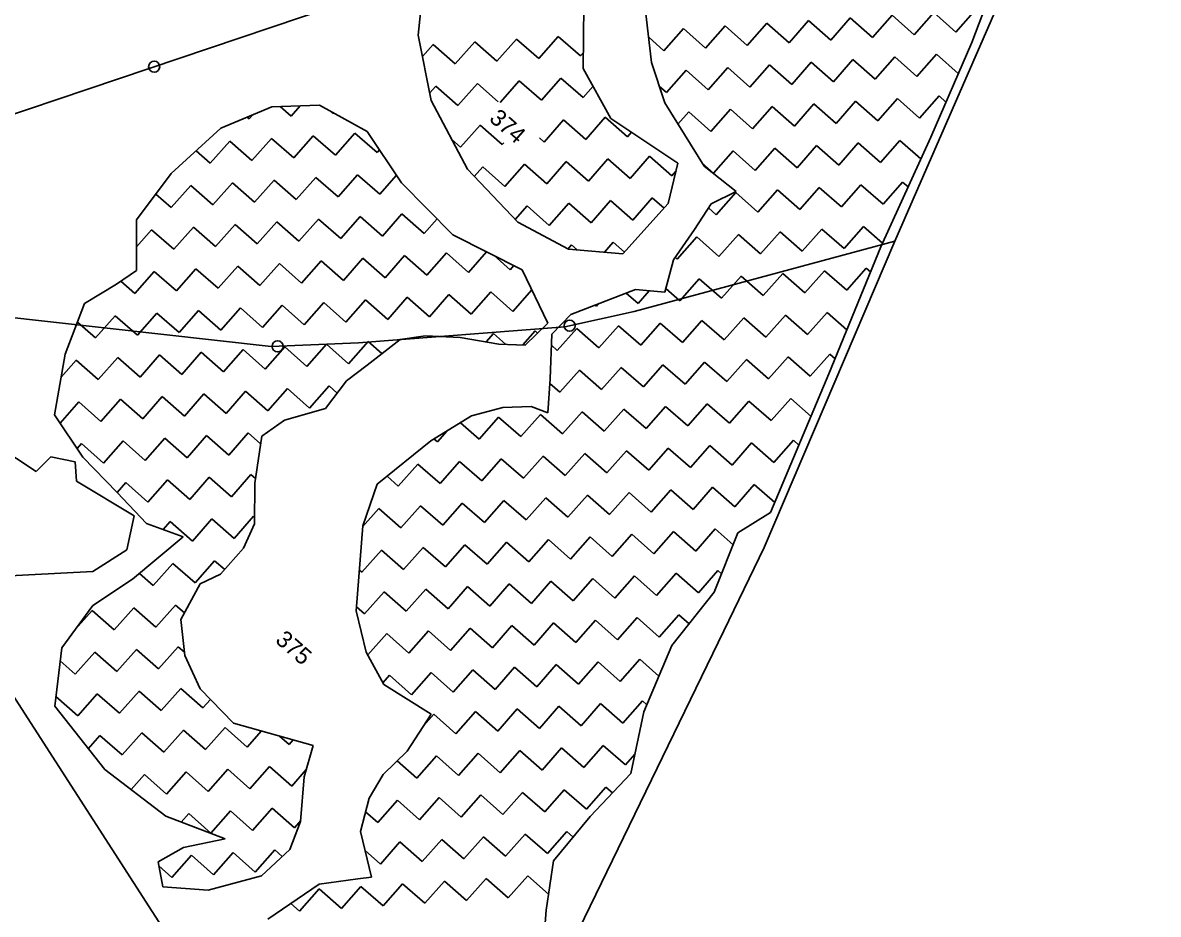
# Model space of a CAD drawing. Header units: metres. Extents: x 316400 to 324250, y 1868140 to 1873603.
# Drawn here: x 322199 to 322852, y 1868523 to 1869037 of the extents above; entities that cross this region are included whole.
import ezdxf

# ---------------------------------------------------------------- set-up
doc = ezdxf.new("R2010")
doc.units = ezdxf.units.M
for name, color, linetype in [('POLY_HATCH', 12, 'Continuous'), ('POLY_PARCEL', 6, 'Continuous'), ('TEXT_PARCEL', 7, 'Continuous'), ('V_BOUND_LINE', 7, 'Continuous')]:
    doc.layers.add(name, color=color, linetype=linetype)
doc.styles.add('TEXT_MAP', font='')
doc.styles.get('TEXT_MAP').set_extended_font_data('Kruti Dev 050')

msp = doc.modelspace()

# ---------------------------------------------------------------- linework, layer by layer
for centre in [(322274.23, 1869011.36), (322513.54, 1868862.12), (322345.28, 1868850.22)]:
    msp.add_circle(centre, 3.19)
at = {"layer": 'POLY_HATCH'}
for p, q in [((322762.68, 1869071.16), (322745.01, 1869025.39)), ((322426.21, 1869029.61), (322430.37, 1869069.19)), ((322433.71, 1868991.84), (322426.21, 1869029.61)), ((322745.01, 1869025.39), (322721.5, 1868970.68)), ((322312.51, 1868975.91), (322341.94, 1868988.19)), ((322341.94, 1868988.19), (322369.43, 1868989.13)), ((322369.43, 1868989.13), (322396.87, 1868974.01)), ((322454.7, 1868952.25), (322433.71, 1868991.84)), ((322283.96, 1868949.77), (322312.51, 1868975.91)), ((322396.87, 1868974.01), (322416.68, 1868944.5)), ((322721.5, 1868970.68), (322692.64, 1868907.62)), ((322264, 1868923.11), (322283.96, 1868949.77)), ((322483.66, 1868921.72), (322454.7, 1868952.25)), ((322416.68, 1868944.5), (322446.15, 1868914.54)), ((322263.99, 1868893.95), (322264, 1868923.11)), ((322512.74, 1868906.17), (322483.66, 1868921.72)), ((322446.15, 1868914.54), (322486.22, 1868894.33)), ((322692.64, 1868907.62), (322662.83, 1868834.34)), ((322544.2, 1868903.61), (322512.74, 1868906.17)), ((322252.47, 1868886.01), (322263.99, 1868893.95)), ((322234.18, 1868874.96), (322252.47, 1868886.01)), ((322222.95, 1868845.63), (322234.18, 1868874.96)), ((322216.9, 1868810.75), (322222.95, 1868845.63)), ((322662.83, 1868834.34), (322629.16, 1868754.39)), ((322233.16, 1868786.37), (322216.9, 1868810.75)), ((322252.92, 1868765.96), (322233.16, 1868786.37)), ((322269.85, 1868748.04), (322252.92, 1868765.96)), ((322629.16, 1868754.39), (322610.38, 1868742.78)), ((322290.92, 1868740.54), (322269.85, 1868748.04)), ((322261.74, 1868715.97), (322290.92, 1868740.54)), ((322610.38, 1868742.78), (322596.8, 1868708.49)), ((322238.9, 1868700.89), (322261.74, 1868715.97)), ((322596.8, 1868708.49), (322572.28, 1868677.79)), ((322220.94, 1868676.49), (322238.9, 1868700.89)), ((322216.94, 1868642.81), (322220.94, 1868676.49)), ((322572.28, 1868677.79), (322556.27, 1868639.61)), ((322245.75, 1868606.38), (322216.94, 1868642.81)), ((322556.27, 1868639.61), (322548.65, 1868604.1)), ((322280.9, 1868579.45), (322245.75, 1868606.38)), ((322548.65, 1868604.1), (322525.36, 1868579.36)), ((322315.17, 1868566.37), (322280.9, 1868579.45)), ((322525.36, 1868579.36), (322504.27, 1868553.69)), ((322276.43, 1868553.23), (322291.15, 1868561.38)), ((322291.15, 1868561.38), (322315.17, 1868566.37)), ((322279.23, 1868538.7), (322276.43, 1868553.23)), ((322504.27, 1868553.69), (322499.93, 1868525.34)), ((322305.29, 1868536.86), (322279.23, 1868538.7)), ((322499.93, 1868525.34), (322497.79, 1868496.05))]:
    msp.add_line(p, q, dxfattribs=at)
at = {"layer": 'POLY_HATCH', "ltscale": 10}
for p, q in [((322521.66, 1869046.43), (322521.32, 1869010.34)), ((322560.7, 1869013.71), (322556.82, 1869046.89)), ((322568.35, 1868990.44), (322560.7, 1869013.71)), ((322521.32, 1869010.34), (322537.25, 1868981.43)), ((322590.9, 1868954.03), (322568.35, 1868990.44)), ((322537.25, 1868981.43), (322575.84, 1868955.72)), ((322575.84, 1868955.72), (322570.28, 1868932.5)), ((322609.44, 1868939.37), (322590.9, 1868954.03)), ((322594.93, 1868932.29), (322609.44, 1868939.37)), ((322570.28, 1868932.5), (322544.2, 1868903.61)), ((322585.31, 1868917.61), (322594.93, 1868932.29)), ((322573.23, 1868900.13), (322585.31, 1868917.61)), ((322500.83, 1868863.48), (322486.22, 1868894.33)), ((322568.27, 1868881.34), (322573.23, 1868900.13)), ((322514.13, 1868868.51), (322551.44, 1868882.91)), ((322551.44, 1868882.91), (322568.27, 1868881.34)), ((322503.16, 1868857.15), (322514.13, 1868868.51)), ((322487.85, 1868850.95), (322500.83, 1868863.48)), ((322430.42, 1868856.22), (322415.88, 1868854.25)), ((322450.38, 1868855.39), (322430.42, 1868856.22)), ((322472.62, 1868851.56), (322450.38, 1868855.39)), ((322502.28, 1868831.41), (322503.16, 1868857.15)), ((322415.88, 1868854.25), (322396.93, 1868839.44)), ((322487.85, 1868850.95), (322472.62, 1868851.56)), ((322396.93, 1868839.44), (322384.94, 1868830.3)), ((322384.94, 1868830.3), (322372.86, 1868814.35)), ((322500.9, 1868811.94), (322502.28, 1868831.41)), ((322372.86, 1868814.35), (322349.2, 1868807.62)), ((322433.6, 1868795.82), (322457.02, 1868810.21)), ((322457.02, 1868810.21), (322475.04, 1868815.02)), ((322475.04, 1868815.02), (322491.25, 1868815.52)), ((322491.25, 1868815.52), (322500.9, 1868811.94)), ((322349.2, 1868807.62), (322336.17, 1868798.41)), ((322336.17, 1868798.41), (322332.13, 1868771.45)), ((322402.72, 1868770.82), (322433.6, 1868795.82)), ((322332.13, 1868771.45), (322332.06, 1868747.87)), ((322394.31, 1868746.72), (322402.72, 1868770.82)), ((322332.06, 1868747.87), (322325.63, 1868733.85)), ((322390.62, 1868697.78), (322394.31, 1868746.72)), ((322325.63, 1868733.85), (322312.44, 1868718.88)), ((322312.44, 1868718.88), (322300.74, 1868713.42)), ((322300.74, 1868713.42), (322289.49, 1868692.81)), ((322289.49, 1868692.81), (322291.86, 1868672.01)), ((322396.33, 1868674.05), (322390.62, 1868697.78)), ((322291.86, 1868672.01), (322300.79, 1868652.82)), ((322406.43, 1868655.31), (322396.33, 1868674.05)), ((322300.79, 1868652.82), (322319.86, 1868633.08)), ((322433.71, 1868638.18), (322406.43, 1868655.31)), ((322319.86, 1868633.08), (322365.72, 1868620.27)), ((322419.88, 1868616.88), (322433.71, 1868638.18)), ((322365.72, 1868620.27), (322360.59, 1868602.14)), ((322406.07, 1868603.44), (322419.88, 1868616.88)), ((322360.59, 1868602.14), (322358.57, 1868576.35)), ((322398.03, 1868589.84), (322406.07, 1868603.44)), ((322392.97, 1868570.67), (322398.03, 1868589.84)), ((322358.57, 1868576.35), (322352.26, 1868560.24)), ((322399.37, 1868544.36), (322392.97, 1868570.67)), ((322352.26, 1868560.24), (322335.95, 1868545.06)), ((322335.95, 1868545.06), (322305.29, 1868536.86)), ((322369.24, 1868540.36), (322391.57, 1868543.34)), ((322391.57, 1868543.34), (322399.37, 1868544.36)), ((322339.63, 1868520.16), (322369.24, 1868540.36))]:
    msp.add_line(p, q, dxfattribs=at)
at = {"layer": 'POLY_HATCH', "linetype": 'Continuous', "ltscale": 10}
for p, q in [((322663.87, 1869026.7), (322675.12, 1869039.48)), ((322675.12, 1869039.48), (322687.9, 1869028.23)), ((322687.9, 1869028.23), (322699.15, 1869041)), ((322699.15, 1869041), (322711.93, 1869029.75)), ((322711.93, 1869029.75), (322723.18, 1869042.53)), ((322723.18, 1869042.53), (322735.95, 1869031.28)), ((322735.95, 1869031.28), (322747.2, 1869044.06)), ((322567.75, 1869020.59), (322579, 1869033.37)), ((322579, 1869033.37), (322591.78, 1869022.12)), ((322591.78, 1869022.12), (322603.03, 1869034.9)), ((322603.03, 1869034.9), (322615.81, 1869023.65)), ((322615.81, 1869023.65), (322627.06, 1869036.42)), ((322627.06, 1869036.42), (322639.84, 1869025.17)), ((322639.84, 1869025.17), (322651.09, 1869037.95)), ((322651.09, 1869037.95), (322663.87, 1869026.7)), ((322447.61, 1869012.96), (322458.86, 1869025.74)), ((322458.86, 1869025.74), (322471.64, 1869014.49)), ((322471.64, 1869014.49), (322482.89, 1869027.26)), ((322482.89, 1869027.26), (322495.67, 1869016.01)), ((322495.67, 1869016.01), (322506.92, 1869028.79)), ((322506.92, 1869028.79), (322519.7, 1869017.54)), ((322559, 1869028.3), (322567.75, 1869020.59)), ((322428.67, 1869017.22), (322434.83, 1869024.21)), ((322434.83, 1869024.21), (322447.61, 1869012.96)), ((322519.7, 1869017.54), (322521.41, 1869019.49)), ((322713.45, 1869005.72), (322724.7, 1869018.5)), ((322724.7, 1869018.5), (322737.29, 1869007.42)), ((322617.34, 1868999.62), (322628.59, 1869012.39)), ((322628.59, 1869012.39), (322641.37, 1869001.14)), ((322641.37, 1869001.14), (322652.62, 1869013.92)), ((322652.62, 1869013.92), (322665.39, 1869002.67)), ((322665.39, 1869002.67), (322676.65, 1869015.45)), ((322676.65, 1869015.45), (322689.42, 1869004.2)), ((322689.42, 1869004.2), (322700.67, 1869016.97)), ((322700.67, 1869016.97), (322713.45, 1869005.72)), ((322569.28, 1868996.56), (322580.53, 1869009.34)), ((322580.53, 1869009.34), (322593.31, 1868998.09)), ((322593.31, 1868998.09), (322604.56, 1869010.87)), ((322604.56, 1869010.87), (322617.34, 1868999.62)), ((322432.85, 1868996.19), (322436.36, 1869000.18)), ((322436.36, 1869000.18), (322449.14, 1868988.93)), ((322449.14, 1868988.93), (322460.39, 1869001.71)), ((322460.39, 1869001.71), (322472.35, 1868991.17)), ((322473.43, 1868990.76), (322484.42, 1869003.24)), ((322484.42, 1869003.24), (322497.19, 1868991.99)), ((322497.19, 1868991.99), (322508.45, 1869004.76)), ((322508.45, 1869004.76), (322521.22, 1868993.51)), ((322521.22, 1868993.51), (322526.99, 1869000.06)), ((322565.13, 1869000.22), (322569.28, 1868996.56)), ((322690.95, 1868980.17), (322702.2, 1868992.95)), ((322702.2, 1868992.95), (322714.98, 1868981.69)), ((322714.98, 1868981.69), (322726.23, 1868994.47)), ((322726.23, 1868994.47), (322730.22, 1868990.96)), ((322346.74, 1868988.36), (322353.02, 1868982.83)), ((322353.02, 1868982.83), (322358.24, 1868988.75)), ((322375.31, 1868985.89), (322377.05, 1868984.35)), ((322594.84, 1868974.06), (322606.09, 1868986.84)), ((322606.09, 1868986.84), (322618.86, 1868975.59)), ((322618.86, 1868975.59), (322630.11, 1868988.37)), ((322630.11, 1868988.37), (322642.89, 1868977.12)), ((322642.89, 1868977.12), (322654.14, 1868989.89)), ((322654.14, 1868989.89), (322666.92, 1868978.64)), ((322666.92, 1868978.64), (322678.17, 1868991.42)), ((322678.17, 1868991.42), (322690.95, 1868980.17)), ((322327.85, 1868982.31), (322328.99, 1868981.3)), ((322328.99, 1868981.3), (322331.07, 1868983.66)), ((322377.05, 1868984.35), (322377.39, 1868984.74)), ((322498.72, 1868967.96), (322509.97, 1868980.73)), ((322509.97, 1868980.73), (322522.75, 1868969.48)), ((322522.75, 1868969.48), (322534, 1868982.26)), ((322534, 1868982.26), (322546.78, 1868971.01)), ((322575.87, 1868978.29), (322582.06, 1868985.31)), ((322582.06, 1868985.31), (322594.84, 1868974.06)), ((322378.58, 1868960.32), (322389.83, 1868973.1)), ((322389.83, 1868973.1), (322402.61, 1868961.85)), ((322450.66, 1868964.9), (322461.91, 1868977.68)), ((322461.91, 1868977.68), (322474.69, 1868966.43)), ((322546.78, 1868971.01), (322549.04, 1868973.58)), ((322306.49, 1868955.75), (322317.74, 1868968.52)), ((322317.74, 1868968.52), (322330.52, 1868957.27)), ((322330.52, 1868957.27), (322341.77, 1868970.05)), ((322341.77, 1868970.05), (322354.55, 1868958.8)), ((322354.55, 1868958.8), (322365.8, 1868971.58)), ((322365.8, 1868971.58), (322378.58, 1868960.32)), ((322445.65, 1868969.32), (322450.66, 1868964.9)), ((322474.69, 1868966.43), (322475.62, 1868967.48)), ((322496.03, 1868970.33), (322498.72, 1868967.96)), ((322668.45, 1868954.61), (322679.7, 1868967.39)), ((322679.7, 1868967.39), (322692.48, 1868956.14)), ((322692.48, 1868956.14), (322703.73, 1868968.92)), ((322703.73, 1868968.92), (322715.82, 1868958.27)), ((322298.33, 1868962.93), (322306.49, 1868955.75)), ((322402.61, 1868961.85), (322403.99, 1868963.42)), ((322548.3, 1868946.98), (322559.56, 1868959.76)), ((322559.56, 1868959.76), (322572.33, 1868948.51)), ((322596.36, 1868950.03), (322607.61, 1868962.81)), ((322607.61, 1868962.81), (322620.39, 1868951.56)), ((322620.39, 1868951.56), (322631.64, 1868964.34)), ((322631.64, 1868964.34), (322644.42, 1868953.09)), ((322644.42, 1868953.09), (322655.67, 1868965.86)), ((322655.67, 1868965.86), (322668.45, 1868954.61)), ((322458.59, 1868948.15), (322463.44, 1868953.65)), ((322463.44, 1868953.65), (322476.22, 1868942.4)), ((322476.22, 1868942.4), (322487.47, 1868955.18)), ((322487.47, 1868955.18), (322500.25, 1868943.93)), ((322500.25, 1868943.93), (322511.5, 1868956.71)), ((322511.5, 1868956.71), (322524.28, 1868945.45)), ((322524.28, 1868945.45), (322535.53, 1868958.23)), ((322535.53, 1868958.23), (322548.3, 1868946.98)), ((322589.81, 1868955.81), (322596.36, 1868950.03)), ((322356.08, 1868934.77), (322367.33, 1868947.55)), ((322367.33, 1868947.55), (322380.1, 1868936.3)), ((322380.1, 1868936.3), (322391.36, 1868949.07)), ((322391.36, 1868949.07), (322404.13, 1868937.82)), ((322404.13, 1868937.82), (322413.8, 1868948.8)), ((322572.33, 1868948.51), (322574.78, 1868951.28)), ((322283.99, 1868930.19), (322295.24, 1868942.97)), ((322295.24, 1868942.97), (322308.02, 1868931.72)), ((322308.02, 1868931.72), (322319.27, 1868944.49)), ((322319.27, 1868944.49), (322332.05, 1868933.24)), ((322332.05, 1868933.24), (322343.3, 1868946.02)), ((322343.3, 1868946.02), (322356.08, 1868934.77)), ((322621.92, 1868927.53), (322633.17, 1868940.31)), ((322633.17, 1868940.31), (322645.95, 1868929.06)), ((322645.95, 1868929.06), (322657.2, 1868941.84)), ((322657.2, 1868941.84), (322669.97, 1868930.58)), ((322669.97, 1868930.58), (322681.22, 1868943.36)), ((322681.22, 1868943.36), (322694, 1868932.11)), ((322694, 1868932.11), (322705.25, 1868944.89)), ((322705.25, 1868944.89), (322708.42, 1868942.1)), ((322275.14, 1868937.99), (322283.99, 1868930.19)), ((322525.8, 1868921.43), (322537.05, 1868934.2)), ((322537.05, 1868934.2), (322549.83, 1868922.95)), ((322549.83, 1868922.95), (322561.08, 1868935.73)), ((322561.08, 1868935.73), (322567.84, 1868929.78)), ((322597.89, 1868926.01), (322609.14, 1868938.78)), ((322609.14, 1868938.78), (322621.92, 1868927.53)), ((322482.12, 1868923.34), (322489, 1868931.15)), ((322489, 1868931.15), (322501.77, 1868919.9)), ((322501.77, 1868919.9), (322513.02, 1868932.68)), ((322513.02, 1868932.68), (322525.8, 1868921.43)), ((322593.4, 1868929.96), (322597.89, 1868926.01)), ((322309.55, 1868907.69), (322320.8, 1868920.47)), ((322320.8, 1868920.47), (322333.57, 1868909.21)), ((322333.57, 1868909.21), (322344.82, 1868921.99)), ((322344.82, 1868921.99), (322357.6, 1868910.74)), ((322357.6, 1868910.74), (322368.85, 1868923.52)), ((322368.85, 1868923.52), (322381.63, 1868912.27)), ((322381.63, 1868912.27), (322392.88, 1868925.04)), ((322392.88, 1868925.04), (322405.66, 1868913.79)), ((322405.66, 1868913.79), (322416.91, 1868926.57)), ((322416.91, 1868926.57), (322429.69, 1868915.32)), ((322429.69, 1868915.32), (322437.1, 1868923.74)), ((322264, 1868907.48), (322272.74, 1868917.41)), ((322272.74, 1868917.41), (322285.52, 1868906.16)), ((322285.52, 1868906.16), (322296.77, 1868918.94)), ((322296.77, 1868918.94), (322309.55, 1868907.69)), ((322599.41, 1868901.98), (322610.67, 1868914.75)), ((322610.67, 1868914.75), (322623.44, 1868903.5)), ((322623.44, 1868903.5), (322634.69, 1868916.28)), ((322634.69, 1868916.28), (322647.47, 1868905.03)), ((322647.47, 1868905.03), (322658.72, 1868917.81)), ((322658.72, 1868917.81), (322671.5, 1868906.56)), ((322671.5, 1868906.56), (322682.75, 1868919.33)), ((322682.75, 1868919.33), (322693.62, 1868909.76)), ((322512.49, 1868906.3), (322514.55, 1868908.65)), ((322514.55, 1868908.65), (322517.84, 1868905.75)), ((322533.56, 1868904.47), (322538.58, 1868910.17)), ((322538.58, 1868910.17), (322545.01, 1868904.51)), ((322575.39, 1868900.45), (322586.64, 1868913.23)), ((322586.64, 1868913.23), (322599.41, 1868901.98)), ((322383.16, 1868888.24), (322394.41, 1868901.02)), ((322394.41, 1868901.02), (322407.19, 1868889.77)), ((322407.19, 1868889.77), (322418.44, 1868902.54)), ((322418.44, 1868902.54), (322431.21, 1868891.29)), ((322431.21, 1868891.29), (322442.47, 1868904.07)), ((322442.47, 1868904.07), (322455.24, 1868892.82)), ((322455.24, 1868892.82), (322465.69, 1868904.68)), ((322470, 1868902.51), (322479.27, 1868894.34)), ((322574.18, 1868901.51), (322575.39, 1868900.45)), ((322287.04, 1868882.13), (322298.29, 1868894.91)), ((322298.29, 1868894.91), (322311.07, 1868883.66)), ((322311.07, 1868883.66), (322322.32, 1868896.44)), ((322322.32, 1868896.44), (322335.1, 1868885.19)), ((322335.1, 1868885.19), (322346.35, 1868897.96)), ((322346.35, 1868897.96), (322359.13, 1868886.71)), ((322359.13, 1868886.71), (322370.38, 1868899.49)), ((322370.38, 1868899.49), (322383.16, 1868888.24)), ((322479.27, 1868894.34), (322481.4, 1868896.76)), ((322673.03, 1868882.53), (322684.28, 1868895.31)), ((322684.28, 1868895.31), (322686.75, 1868893.13)), ((322254.94, 1868887.71), (322263.01, 1868880.61)), ((322263.01, 1868880.61), (322274.27, 1868893.38)), ((322274.27, 1868893.38), (322287.04, 1868882.13)), ((322576.91, 1868876.42), (322588.16, 1868889.2)), ((322588.16, 1868889.2), (322600.94, 1868877.95)), ((322600.94, 1868877.95), (322612.19, 1868890.73)), ((322612.19, 1868890.73), (322624.97, 1868879.47)), ((322624.97, 1868879.47), (322636.22, 1868892.25)), ((322636.22, 1868892.25), (322649, 1868881)), ((322649, 1868881), (322660.25, 1868893.78)), ((322660.25, 1868893.78), (322673.03, 1868882.53)), ((322456.77, 1868868.79), (322468.02, 1868881.57)), ((322468.02, 1868881.57), (322480.8, 1868870.32)), ((322480.8, 1868870.32), (322491.72, 1868882.72)), ((322552.88, 1868874.9), (322559.3, 1868882.18)), ((322568.85, 1868883.52), (322576.91, 1868876.42)), ((322360.66, 1868862.68), (322371.91, 1868875.46)), ((322371.91, 1868875.46), (322384.68, 1868864.21)), ((322384.68, 1868864.21), (322395.93, 1868876.99)), ((322395.93, 1868876.99), (322408.71, 1868865.74)), ((322408.71, 1868865.74), (322419.96, 1868878.51)), ((322419.96, 1868878.51), (322432.74, 1868867.26)), ((322432.74, 1868867.26), (322443.99, 1868880.04)), ((322443.99, 1868880.04), (322456.77, 1868868.79)), ((322528.86, 1868873.37), (322529.95, 1868874.62)), ((322546.11, 1868880.86), (322552.88, 1868874.9)), ((322264.54, 1868856.58), (322275.79, 1868869.36)), ((322275.79, 1868869.36), (322288.57, 1868858.1)), ((322288.57, 1868858.1), (322299.82, 1868870.88)), ((322299.82, 1868870.88), (322312.6, 1868859.63)), ((322312.6, 1868859.63), (322323.85, 1868872.41)), ((322323.85, 1868872.41), (322336.63, 1868861.16)), ((322336.63, 1868861.16), (322347.88, 1868873.93)), ((322347.88, 1868873.93), (322360.66, 1868862.68)), ((322528.2, 1868873.94), (322528.86, 1868873.37)), ((322626.5, 1868855.45), (322637.75, 1868868.22)), ((322637.75, 1868868.22), (322650.52, 1868856.97)), ((322650.52, 1868856.97), (322661.78, 1868869.75)), ((322661.78, 1868869.75), (322673.16, 1868859.73)), ((322230.08, 1868864.24), (322240.51, 1868855.05)), ((322240.51, 1868855.05), (322251.76, 1868867.83)), ((322251.76, 1868867.83), (322264.54, 1868856.58)), ((322530.38, 1868849.34), (322541.63, 1868862.12)), ((322541.63, 1868862.12), (322554.41, 1868850.87)), ((322554.41, 1868850.87), (322565.66, 1868863.64)), ((322565.66, 1868863.64), (322578.44, 1868852.39)), ((322578.44, 1868852.39), (322589.69, 1868865.17)), ((322589.69, 1868865.17), (322602.47, 1868853.92)), ((322602.47, 1868853.92), (322613.72, 1868866.7)), ((322613.72, 1868866.7), (322626.5, 1868855.45)), ((322445.16, 1868855.6), (322445.52, 1868856.01)), ((322445.52, 1868856.01), (322446.02, 1868855.57)), ((322465.38, 1868852.8), (322469.55, 1868857.54)), ((322469.55, 1868857.54), (322476.52, 1868851.4)), ((322486.48, 1868851), (322493.58, 1868859.06)), ((322493.58, 1868859.06), (322494.98, 1868857.83)), ((322506.35, 1868847.81), (322517.6, 1868860.59)), ((322517.6, 1868860.59), (322530.38, 1868849.34)), ((322314.12, 1868835.6), (322325.38, 1868848.38)), ((322325.38, 1868848.38), (322338.15, 1868837.13)), ((322338.15, 1868837.13), (322349.4, 1868849.91)), ((322349.4, 1868849.91), (322362.18, 1868838.66)), ((322362.18, 1868838.66), (322373.43, 1868851.43)), ((322373.43, 1868851.43), (322386.21, 1868840.18)), ((322386.21, 1868840.18), (322397.46, 1868852.96)), ((322397.46, 1868852.96), (322405.34, 1868846.02)), ((322502.94, 1868850.81), (322506.35, 1868847.81)), ((322220.68, 1868832.53), (322229.26, 1868842.27)), ((322229.26, 1868842.27), (322242.04, 1868831.02)), ((322242.04, 1868831.02), (322253.29, 1868843.8)), ((322253.29, 1868843.8), (322266.07, 1868832.55)), ((322266.07, 1868832.55), (322277.32, 1868845.33)), ((322277.32, 1868845.33), (322290.1, 1868834.08)), ((322290.1, 1868834.08), (322301.35, 1868846.85)), ((322301.35, 1868846.85), (322314.12, 1868835.6)), ((322603.99, 1868829.89), (322615.25, 1868842.67)), ((322615.25, 1868842.67), (322628.02, 1868831.42)), ((322628.02, 1868831.42), (322639.27, 1868844.19)), ((322639.27, 1868844.19), (322652.05, 1868832.94)), ((322652.05, 1868832.94), (322663.3, 1868845.72)), ((322663.3, 1868845.72), (322666.36, 1868843.03)), ((322507.88, 1868823.79), (322519.13, 1868836.56)), ((322519.13, 1868836.56), (322531.91, 1868825.31)), ((322531.91, 1868825.31), (322543.16, 1868838.09)), ((322543.16, 1868838.09), (322555.94, 1868826.84)), ((322555.94, 1868826.84), (322567.19, 1868839.62)), ((322567.19, 1868839.62), (322579.97, 1868828.36)), ((322579.97, 1868828.36), (322591.22, 1868841.14)), ((322591.22, 1868841.14), (322603.99, 1868829.89)), ((322502.1, 1868828.87), (322507.88, 1868823.79)), ((322291.62, 1868810.05), (322302.87, 1868822.82)), ((322302.87, 1868822.82), (322315.65, 1868811.57)), ((322315.65, 1868811.57), (322326.9, 1868824.35)), ((322326.9, 1868824.35), (322339.68, 1868813.1)), ((322339.68, 1868813.1), (322350.93, 1868825.88)), ((322350.93, 1868825.88), (322363.71, 1868814.63)), ((322363.71, 1868814.63), (322374.96, 1868827.4)), ((322374.96, 1868827.4), (322379.63, 1868823.29)), ((322220.04, 1868806.04), (322230.79, 1868818.25)), ((322230.79, 1868818.25), (322243.57, 1868806.99)), ((322243.57, 1868806.99), (322254.82, 1868819.77)), ((322254.82, 1868819.77), (322267.59, 1868808.52)), ((322267.59, 1868808.52), (322278.85, 1868821.3)), ((322278.85, 1868821.3), (322291.62, 1868810.05)), ((322581.49, 1868804.34), (322592.74, 1868817.11)), ((322592.74, 1868817.11), (322605.52, 1868805.86)), ((322605.52, 1868805.86), (322616.77, 1868818.64)), ((322616.77, 1868818.64), (322629.55, 1868807.39)), ((322629.55, 1868807.39), (322640.8, 1868820.17)), ((322640.8, 1868820.17), (322652.52, 1868809.85)), ((322461.35, 1868796.7), (322472.6, 1868809.48)), ((322472.6, 1868809.48), (322485.38, 1868798.23)), ((322485.38, 1868798.23), (322496.63, 1868811.01)), ((322496.63, 1868811.01), (322509.41, 1868799.76)), ((322509.41, 1868799.76), (322520.66, 1868812.53)), ((322520.66, 1868812.53), (322533.43, 1868801.28)), ((322533.43, 1868801.28), (322544.69, 1868814.06)), ((322544.69, 1868814.06), (322557.46, 1868802.81)), ((322557.46, 1868802.81), (322568.71, 1868815.59)), ((322568.71, 1868815.59), (322581.49, 1868804.34)), ((322450.53, 1868806.23), (322461.35, 1868796.7)), ((322269.12, 1868784.49), (322280.37, 1868797.27)), ((322280.37, 1868797.27), (322293.15, 1868786.02)), ((322293.15, 1868786.02), (322304.4, 1868798.8)), ((322304.4, 1868798.8), (322317.18, 1868787.55)), ((322317.18, 1868787.55), (322328.43, 1868800.32)), ((322328.43, 1868800.32), (322335.52, 1868794.08)), ((322435.36, 1868796.9), (322437.32, 1868795.18)), ((322437.32, 1868795.18), (322442.94, 1868801.56)), ((322631.08, 1868783.36), (322642.33, 1868796.14)), ((322642.33, 1868796.14), (322645.55, 1868793.3)), ((322229.82, 1868791.38), (322232.31, 1868794.22)), ((322232.31, 1868794.22), (322245.09, 1868782.97)), ((322245.09, 1868782.97), (322256.34, 1868795.74)), ((322256.34, 1868795.74), (322269.12, 1868784.49)), ((322534.96, 1868777.25), (322546.21, 1868790.03)), ((322546.21, 1868790.03), (322558.99, 1868778.78)), ((322558.99, 1868778.78), (322570.24, 1868791.56)), ((322570.24, 1868791.56), (322583.02, 1868780.31)), ((322583.02, 1868780.31), (322594.27, 1868793.08)), ((322594.27, 1868793.08), (322607.05, 1868781.83)), ((322607.05, 1868781.83), (322618.3, 1868794.61)), ((322618.3, 1868794.61), (322631.08, 1868783.36)), ((322438.85, 1868771.15), (322450.1, 1868783.93)), ((322450.1, 1868783.93), (322462.88, 1868772.68)), ((322462.88, 1868772.68), (322474.13, 1868785.45)), ((322474.13, 1868785.45), (322486.9, 1868774.2)), ((322486.9, 1868774.2), (322498.16, 1868786.98)), ((322498.16, 1868786.98), (322510.93, 1868775.73)), ((322510.93, 1868775.73), (322522.18, 1868788.51)), ((322522.18, 1868788.51), (322534.96, 1868777.25)), ((322414.82, 1868769.62), (322426.07, 1868782.4)), ((322426.07, 1868782.4), (322438.85, 1868771.15)), ((322252.86, 1868766.03), (322257.87, 1868771.71)), ((322257.87, 1868771.71), (322270.65, 1868760.46)), ((322270.65, 1868760.46), (322281.9, 1868773.24)), ((322281.9, 1868773.24), (322294.68, 1868761.99)), ((322294.68, 1868761.99), (322305.93, 1868774.77)), ((322305.93, 1868774.77), (322318.7, 1868763.52)), ((322318.7, 1868763.52), (322329.96, 1868776.29)), ((322329.96, 1868776.29), (322332.52, 1868774.04)), ((322408.31, 1868775.35), (322414.82, 1868769.62)), ((322608.57, 1868757.81), (322619.82, 1868770.58)), ((322619.82, 1868770.58), (322631.61, 1868760.2)), ((322512.46, 1868751.7), (322523.71, 1868764.48)), ((322523.71, 1868764.48), (322536.49, 1868753.23)), ((322536.49, 1868753.23), (322547.74, 1868766)), ((322547.74, 1868766), (322560.52, 1868754.75)), ((322560.52, 1868754.75), (322571.77, 1868767.53)), ((322571.77, 1868767.53), (322584.54, 1868756.28)), ((322584.54, 1868756.28), (322595.8, 1868769.06)), ((322595.8, 1868769.06), (322608.57, 1868757.81)), ((322394.27, 1868746.29), (322403.57, 1868756.84)), ((322403.57, 1868756.84), (322416.34, 1868745.59)), ((322416.34, 1868745.59), (322427.6, 1868758.37)), ((322427.6, 1868758.37), (322440.37, 1868747.12)), ((322440.37, 1868747.12), (322451.62, 1868759.9)), ((322451.62, 1868759.9), (322464.4, 1868748.65)), ((322464.4, 1868748.65), (322475.65, 1868761.42)), ((322475.65, 1868761.42), (322488.43, 1868750.17)), ((322488.43, 1868750.17), (322499.68, 1868762.95)), ((322499.68, 1868762.95), (322512.46, 1868751.7)), ((322296.2, 1868737.96), (322307.45, 1868750.74)), ((322307.45, 1868750.74), (322320.23, 1868739.49)), ((322320.23, 1868739.49), (322331.48, 1868752.27)), ((322331.48, 1868752.27), (322332.08, 1868751.74)), ((322279.4, 1868744.64), (322283.42, 1868749.21)), ((322283.42, 1868749.21), (322296.2, 1868737.96)), ((322586.07, 1868732.25), (322597.32, 1868745.03)), ((322597.32, 1868745.03), (322607.66, 1868735.92)), ((322465.93, 1868724.62), (322477.18, 1868737.4)), ((322477.18, 1868737.4), (322489.96, 1868726.14)), ((322489.96, 1868726.14), (322501.21, 1868738.92)), ((322501.21, 1868738.92), (322513.99, 1868727.67)), ((322513.99, 1868727.67), (322525.24, 1868740.45)), ((322525.24, 1868740.45), (322538.01, 1868729.2)), ((322538.01, 1868729.2), (322549.27, 1868741.97)), ((322549.27, 1868741.97), (322562.04, 1868730.72)), ((322562.04, 1868730.72), (322573.29, 1868743.5)), ((322573.29, 1868743.5), (322586.07, 1868732.25)), ((322393.84, 1868720.04), (322405.09, 1868732.82)), ((322405.09, 1868732.82), (322417.87, 1868721.57)), ((322417.87, 1868721.57), (322429.12, 1868734.34)), ((322429.12, 1868734.34), (322441.9, 1868723.09)), ((322441.9, 1868723.09), (322453.15, 1868735.87)), ((322453.15, 1868735.87), (322465.93, 1868724.62)), ((322273.7, 1868712.41), (322284.95, 1868725.18)), ((322284.95, 1868725.18), (322297.73, 1868713.93)), ((322297.73, 1868713.93), (322308.98, 1868726.71)), ((322308.98, 1868726.71), (322314.82, 1868721.57)), ((322265.78, 1868719.38), (322273.7, 1868712.41)), ((322392.39, 1868721.31), (322393.84, 1868720.04)), ((322539.54, 1868705.17), (322550.79, 1868717.95)), ((322550.79, 1868717.95), (322563.57, 1868706.7)), ((322563.57, 1868706.7), (322574.82, 1868719.47)), ((322574.82, 1868719.47), (322587.6, 1868708.22)), ((322587.6, 1868708.22), (322598.85, 1868721)), ((322598.85, 1868721), (322601, 1868719.1)), ((322443.43, 1868699.06), (322454.68, 1868711.84)), ((322454.68, 1868711.84), (322467.45, 1868700.59)), ((322467.45, 1868700.59), (322478.71, 1868713.37)), ((322478.71, 1868713.37), (322491.48, 1868702.12)), ((322491.48, 1868702.12), (322502.73, 1868714.89)), ((322502.73, 1868714.89), (322515.51, 1868703.64)), ((322515.51, 1868703.64), (322526.76, 1868716.42)), ((322526.76, 1868716.42), (322539.54, 1868705.17)), ((322395.37, 1868696.01), (322406.62, 1868708.79)), ((322406.62, 1868708.79), (322419.4, 1868697.54)), ((322419.4, 1868697.54), (322430.65, 1868710.31)), ((322430.65, 1868710.31), (322443.43, 1868699.06)), ((322228.83, 1868687.22), (322238.42, 1868698.1)), ((322238.42, 1868698.1), (322251.2, 1868686.85)), ((322251.2, 1868686.85), (322262.45, 1868699.63)), ((322262.45, 1868699.63), (322275.23, 1868688.38)), ((322275.23, 1868688.38), (322286.48, 1868701.16)), ((322286.48, 1868701.16), (322291.59, 1868696.65)), ((322390.79, 1868700.04), (322395.37, 1868696.01)), ((322517.04, 1868679.61), (322528.29, 1868692.39)), ((322528.29, 1868692.39), (322541.07, 1868681.14)), ((322541.07, 1868681.14), (322552.32, 1868693.92)), ((322552.32, 1868693.92), (322565.1, 1868682.67)), ((322565.1, 1868682.67), (322576.35, 1868695.44)), ((322576.35, 1868695.44), (322582.24, 1868690.26)), ((322420.92, 1868673.51), (322432.18, 1868686.29)), ((322432.18, 1868686.29), (322444.95, 1868675.03)), ((322444.95, 1868675.03), (322456.2, 1868687.81)), ((322456.2, 1868687.81), (322468.98, 1868676.56)), ((322468.98, 1868676.56), (322480.23, 1868689.34)), ((322480.23, 1868689.34), (322493.01, 1868678.09)), ((322493.01, 1868678.09), (322504.26, 1868690.86)), ((322504.26, 1868690.86), (322517.04, 1868679.61)), ((322397.23, 1868672.37), (322408.15, 1868684.76)), ((322408.15, 1868684.76), (322420.92, 1868673.51)), ((322228.7, 1868661.3), (322239.95, 1868674.07)), ((322239.95, 1868674.07), (322252.72, 1868662.82)), ((322252.72, 1868662.82), (322263.98, 1868675.6)), ((322263.98, 1868675.6), (322276.75, 1868664.35)), ((322276.75, 1868664.35), (322288, 1868677.13)), ((322288, 1868677.13), (322291.65, 1868673.92)), ((322220.04, 1868668.92), (322228.7, 1868661.3)), ((322470.51, 1868652.53), (322481.76, 1868665.31)), ((322481.76, 1868665.31), (322494.54, 1868654.06)), ((322494.54, 1868654.06), (322505.79, 1868666.84)), ((322505.79, 1868666.84), (322518.56, 1868655.59)), ((322518.56, 1868655.59), (322529.82, 1868668.36)), ((322529.82, 1868668.36), (322542.59, 1868657.11)), ((322542.59, 1868657.11), (322553.84, 1868669.89)), ((322553.84, 1868669.89), (322564.89, 1868660.16)), ((322405.85, 1868656.39), (322409.67, 1868660.73)), ((322409.67, 1868660.73), (322422.45, 1868649.48)), ((322422.45, 1868649.48), (322433.7, 1868662.26)), ((322433.7, 1868662.26), (322446.48, 1868651.01)), ((322446.48, 1868651.01), (322457.73, 1868663.78)), ((322457.73, 1868663.78), (322470.51, 1868652.53)), ((322278.28, 1868640.32), (322289.53, 1868653.1)), ((322289.53, 1868653.1), (322302.31, 1868641.85)), ((322217.6, 1868648.38), (322230.22, 1868637.27)), ((322230.22, 1868637.27), (322241.47, 1868650.05)), ((322241.47, 1868650.05), (322254.25, 1868638.79)), ((322254.25, 1868638.79), (322265.5, 1868651.57)), ((322265.5, 1868651.57), (322278.28, 1868640.32)), ((322302.31, 1868641.85), (322306.64, 1868646.77)), ((322544.12, 1868633.08), (322555.37, 1868645.86)), ((322555.37, 1868645.86), (322557.94, 1868643.6)), ((322448.01, 1868626.98), (322459.26, 1868639.75)), ((322459.26, 1868639.75), (322472.03, 1868628.5)), ((322472.03, 1868628.5), (322483.29, 1868641.28)), ((322483.29, 1868641.28), (322496.06, 1868630.03)), ((322496.06, 1868630.03), (322507.31, 1868642.81)), ((322507.31, 1868642.81), (322520.09, 1868631.56)), ((322520.09, 1868631.56), (322531.34, 1868644.33)), ((322531.34, 1868644.33), (322544.12, 1868633.08)), ((322429.55, 1868631.78), (322435.23, 1868638.23)), ((322435.23, 1868638.23), (322448.01, 1868626.98)), ((322236.27, 1868618.37), (322243, 1868626.02)), ((322243, 1868626.02), (322255.78, 1868614.77)), ((322255.78, 1868614.77), (322267.03, 1868627.54)), ((322267.03, 1868627.54), (322279.81, 1868616.29)), ((322279.81, 1868616.29), (322291.06, 1868629.07)), ((322291.06, 1868629.07), (322303.83, 1868617.82)), ((322303.83, 1868617.82), (322315.09, 1868630.6)), ((322315.09, 1868630.6), (322327.86, 1868619.35)), ((322327.86, 1868619.35), (322335.99, 1868628.57)), ((322346.47, 1868625.64), (322351.89, 1868620.87)), ((322351.89, 1868620.87), (322354.19, 1868623.49)), ((322521.62, 1868607.53), (322532.87, 1868620.31)), ((322532.87, 1868620.31), (322545.65, 1868609.05)), ((322425.5, 1868601.42), (322436.75, 1868614.2)), ((322436.75, 1868614.2), (322449.53, 1868602.95)), ((322449.53, 1868602.95), (322460.78, 1868615.73)), ((322460.78, 1868615.73), (322473.56, 1868604.48)), ((322473.56, 1868604.48), (322484.81, 1868617.25)), ((322484.81, 1868617.25), (322497.59, 1868606)), ((322497.59, 1868606), (322508.84, 1868618.78)), ((322508.84, 1868618.78), (322521.62, 1868607.53)), ((322545.65, 1868609.05), (322551.02, 1868615.16)), ((322305.36, 1868593.79), (322316.61, 1868606.57)), ((322316.61, 1868606.57), (322329.39, 1868595.32)), ((322329.39, 1868595.32), (322340.64, 1868608.09)), ((322340.64, 1868608.09), (322353.42, 1868596.84)), ((322414.21, 1868611.37), (322425.5, 1868601.42)), ((322260.88, 1868594.79), (322268.55, 1868603.51)), ((322268.55, 1868603.51), (322281.33, 1868592.26)), ((322281.33, 1868592.26), (322292.58, 1868605.04)), ((322292.58, 1868605.04), (322305.36, 1868593.79)), ((322353.42, 1868596.84), (322361.78, 1868606.33)), ((322499.12, 1868581.97), (322510.37, 1868594.75)), ((322510.37, 1868594.75), (322523.14, 1868583.5)), ((322523.14, 1868583.5), (322534.4, 1868596.28)), ((322534.4, 1868596.28), (322538.16, 1868592.96)), ((322403, 1868575.87), (322414.25, 1868588.64)), ((322414.25, 1868588.64), (322427.03, 1868577.39)), ((322427.03, 1868577.39), (322438.28, 1868590.17)), ((322438.28, 1868590.17), (322451.06, 1868578.92)), ((322451.06, 1868578.92), (322462.31, 1868591.7)), ((322462.31, 1868591.7), (322475.09, 1868580.45)), ((322475.09, 1868580.45), (322486.34, 1868593.22)), ((322486.34, 1868593.22), (322499.12, 1868581.97)), ((322289.76, 1868576.07), (322294.11, 1868581.01)), ((322294.11, 1868581.01), (322306.89, 1868569.76)), ((322306.89, 1868569.76), (322318.14, 1868582.54)), ((322318.14, 1868582.54), (322330.92, 1868571.29)), ((322330.92, 1868571.29), (322342.17, 1868584.07)), ((322342.17, 1868584.07), (322354.94, 1868572.81)), ((322395.98, 1868582.05), (322403, 1868575.87)), ((322354.94, 1868572.81), (322358.62, 1868576.99)), ((322452.58, 1868554.89), (322463.84, 1868567.67)), ((322463.84, 1868567.67), (322476.61, 1868556.42)), ((322476.61, 1868556.42), (322487.86, 1868569.2)), ((322487.86, 1868569.2), (322500.64, 1868557.94)), ((322500.64, 1868557.94), (322511.89, 1868570.72)), ((322511.89, 1868570.72), (322515.59, 1868567.47)), ((322404.53, 1868551.84), (322415.78, 1868564.62)), ((322415.78, 1868564.62), (322428.56, 1868553.37)), ((322428.56, 1868553.37), (322439.81, 1868566.14)), ((322439.81, 1868566.14), (322452.58, 1868554.89)), ((322284.38, 1868544.21), (322295.64, 1868556.98)), ((322295.64, 1868556.98), (322308.41, 1868545.73)), ((322308.41, 1868545.73), (322319.66, 1868558.51)), ((322319.66, 1868558.51), (322332.44, 1868547.26)), ((322332.44, 1868547.26), (322343.69, 1868560.04)), ((322343.69, 1868560.04), (322347.99, 1868556.26)), ((322395.65, 1868559.66), (322404.53, 1868551.84)), ((322276.9, 1868550.8), (322284.38, 1868544.21)), ((322430.08, 1868529.34), (322441.33, 1868542.11)), ((322441.33, 1868542.11), (322454.11, 1868530.86)), ((322454.11, 1868530.86), (322465.36, 1868543.64)), ((322465.36, 1868543.64), (322478.14, 1868532.39)), ((322478.14, 1868532.39), (322489.39, 1868545.17)), ((322489.39, 1868545.17), (322501.35, 1868534.64)), ((322358, 1868524.76), (322369.25, 1868537.53)), ((322369.25, 1868537.53), (322382.03, 1868526.28)), ((322382.03, 1868526.28), (322393.28, 1868539.06)), ((322393.28, 1868539.06), (322406.05, 1868527.81)), ((322406.05, 1868527.81), (322417.31, 1868540.59)), ((322417.31, 1868540.59), (322430.08, 1868529.34)), ((322352.92, 1868529.22), (322358, 1868524.76))]:
    msp.add_line(p, q, dxfattribs=at)
at = {"layer": 'POLY_PARCEL'}
for p, q in [((322149.8, 1868969.36), (322467.63, 1869076.65)), ((322550.7, 1868870.35), (322700.68, 1868910.83)), ((322151.91, 1868871.4), (322341.62, 1868850.05)), ((322510.69, 1868861.49), (322550.7, 1868870.35)), ((322391.8, 1868852.32), (322510.69, 1868861.49)), ((322341.62, 1868850.05), (322391.8, 1868852.32)), ((322206.19, 1868778.1), (322179.16, 1868796.05)), ((322214.64, 1868786.52), (322206.19, 1868778.1)), ((322228.7, 1868783.74), (322214.64, 1868786.52)), ((322229.53, 1868772.58), (322228.7, 1868783.74)), ((322262.68, 1868752.57), (322229.53, 1868772.58)), ((322258.5, 1868732.87), (322262.68, 1868752.57)), ((322238.97, 1868720.42), (322258.5, 1868732.87)), ((322174, 1868717.1), (322238.97, 1868720.42))]:
    msp.add_line(p, q, dxfattribs=at)
at = {"layer": 'V_BOUND_LINE'}
for p, q in [((322700.68, 1868910.83), (322852.48, 1869258.96)), ((322625.49, 1868734.37), (322700.68, 1868910.83)), ((322602.22, 1868686.32), (322625.49, 1868734.37)), ((322164.36, 1868693.32), (322325.01, 1868443.96)), ((322515.19, 1868507.01), (322602.22, 1868686.32))]:
    msp.add_line(p, q, dxfattribs=at)

# ---------------------------------------------------------------- texts
at = {"layer": 'TEXT_PARCEL', "style": 'TEXT_MAP'}
for s, p in [('374', (322466.62, 1868980.62)), ('375', (322343.42, 1868680.13))]:
    msp.add_text(s, height=9.652, rotation=318.63491, dxfattribs=at).set_placement(p)

doc.saveas('drawing.dxf')
